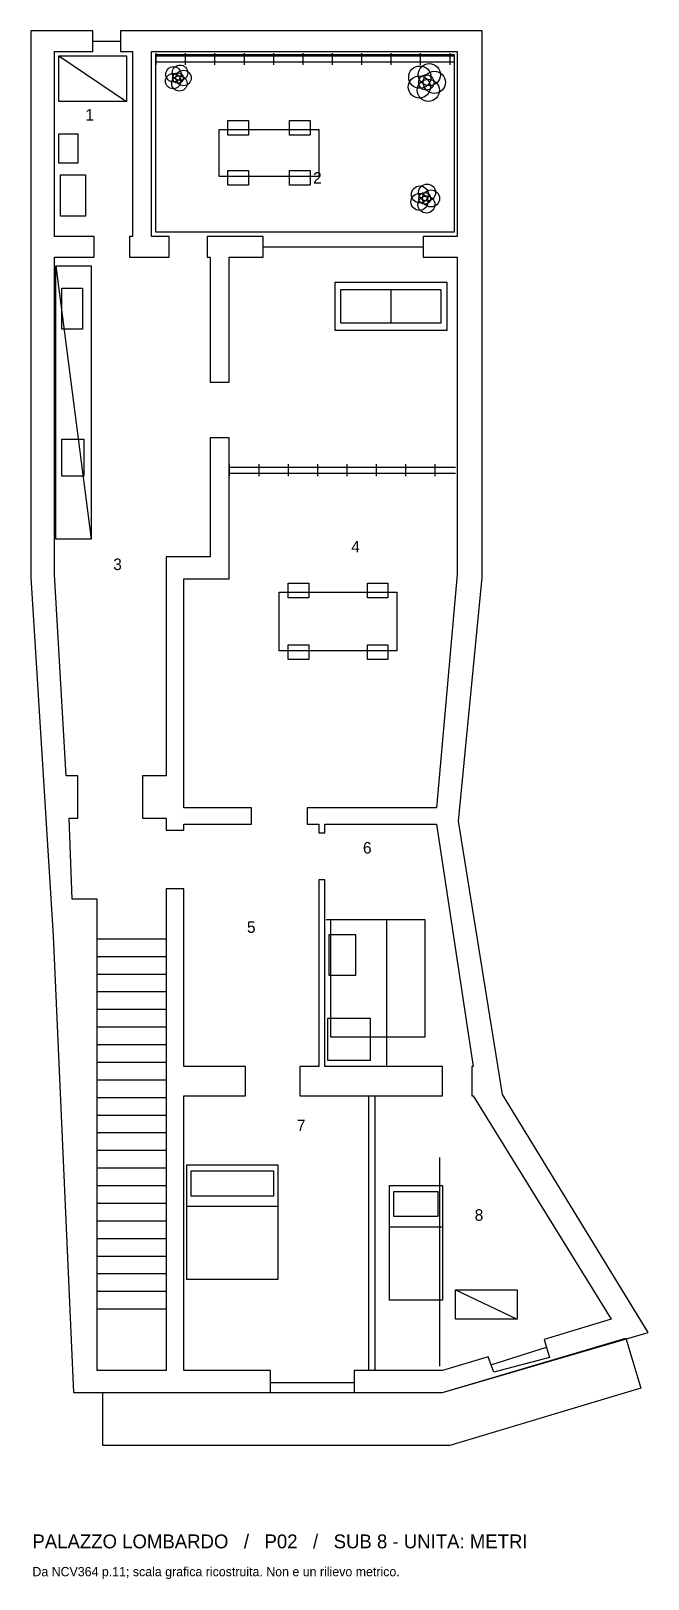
# Model space of a CAD drawing. Header units: metres. Extents: x 0 to 10.7, y -2.3 to 24.5.
import ezdxf

# ---------------------------------------------------------------- set-up
doc = ezdxf.new("R2010")
doc.units = ezdxf.units.M
for name, color, linetype in [('ARREDI_INDICATIVI', 32, 'Continuous'), ('DA_VERIFICARE', 1, 'Continuous'), ('ESTERNI', 8, 'Continuous'), ('FINESTRE', 4, 'Continuous'), ('MURI_CARTA', 7, 'Continuous'), ('PROPOSTA', 3, 'Continuous'), ('RIFERIMENTI', 5, 'Continuous'), ('SCALA', 8, 'Continuous'), ('VOLUME_ALTO', 30, 'Continuous')]:
    doc.layers.add(name, color=color, linetype=linetype)

msp = doc.modelspace()

# ---------------------------------------------------------------- linework, layer by layer
at = {"layer": 'ARREDI_INDICATIVI'}
for p, q in [((0.483, 24.028), (1.651, 23.241)), ((0.432, 20.396), (1.041, 15.672)), ((6.223, 19.99), (6.223, 19.406)), ((2.692, 4.138), (4.267, 4.138)), ((6.198, 3.783), (7.112, 3.783)), ((7.341, 2.692), (8.407, 2.184))]:
    msp.add_line(p, q, dxfattribs=at)
for points in [[(0.483, 24.028), (1.651, 24.028), (1.651, 23.241), (0.483, 23.241)], [(3.251, 22.758), (4.978, 22.758), (4.978, 21.946), (3.251, 21.946)], [(3.404, 22.911), (3.759, 22.911), (3.759, 22.657), (3.404, 22.657)], [(4.47, 22.911), (4.826, 22.911), (4.826, 22.657), (4.47, 22.657)], [(0.483, 22.682), (0.813, 22.682), (0.813, 22.174), (0.483, 22.174)], [(0.508, 21.971), (0.94, 21.971), (0.94, 21.26), (0.508, 21.26)], [(3.404, 22.047), (3.759, 22.047), (3.759, 21.793), (3.404, 21.793)], [(4.47, 22.047), (4.826, 22.047), (4.826, 21.793), (4.47, 21.793)], [(0.432, 20.396), (1.041, 20.396), (1.041, 15.672), (0.432, 15.672)], [(5.258, 20.117), (7.188, 20.117), (7.188, 19.279), (5.258, 19.279)], [(0.533, 20.015), (0.889, 20.015), (0.889, 19.304), (0.533, 19.304)], [(5.359, 19.99), (7.087, 19.99), (7.087, 19.406), (5.359, 19.406)], [(0.533, 17.399), (0.914, 17.399), (0.914, 16.764), (0.533, 16.764)], [(4.293, 14.757), (6.325, 14.757), (6.325, 13.741), (4.293, 13.741)], [(4.445, 14.91), (4.801, 14.91), (4.801, 14.656), (4.445, 14.656)], [(5.817, 14.91), (6.172, 14.91), (6.172, 14.656), (5.817, 14.656)], [(4.445, 13.843), (4.801, 13.843), (4.801, 13.589), (4.445, 13.589)], [(5.817, 13.843), (6.172, 13.843), (6.172, 13.589), (5.817, 13.589)], [(5.156, 8.839), (5.613, 8.839), (5.613, 8.128), (5.156, 8.128)], [(5.131, 7.391), (5.867, 7.391), (5.867, 6.655), (5.131, 6.655)], [(2.692, 4.851), (4.267, 4.851), (4.267, 2.87), (2.692, 2.87)], [(2.769, 4.75), (4.191, 4.75), (4.191, 4.314), (2.769, 4.314)], [(6.198, 4.496), (7.112, 4.496), (7.112, 2.515), (6.198, 2.515)], [(6.274, 4.394), (7.036, 4.394), (7.036, 3.958), (6.274, 3.958)], [(7.341, 2.692), (8.407, 2.692), (8.407, 2.184), (7.341, 2.184)]]:
    msp.add_lwpolyline(points, close=True, dxfattribs=at)
for centre, radius in [((2.464, 23.71), 0.133), ((2.577, 23.738), 0.133), ((6.723, 23.661), 0.192), ((6.886, 23.703), 0.192), ((2.458, 23.593), 0.133), ((2.566, 23.553), 0.133), ((2.54, 23.647), 0.0914), ((2.638, 23.647), 0.133), ((6.715, 23.492), 0.192), ((6.871, 23.434), 0.192), ((6.833, 23.571), 0.132), ((6.975, 23.571), 0.192), ((6.723, 21.634), 0.147), ((6.848, 21.666), 0.147), ((6.916, 21.565), 0.147), ((6.717, 21.504), 0.147), ((6.836, 21.459), 0.147), ((6.807, 21.565), 0.102)]:
    msp.add_circle(centre, radius, dxfattribs=at)
at = {"layer": 'DA_VERIFICARE'}
msp.add_line((7.061, 4.978), (7.061, 1.372), dxfattribs=at)
at = {"layer": 'ESTERNI'}
msp.add_lwpolyline([(1.245, 0.914), (7.112, 0.914), (10.287, 1.854), (10.541, 0.991), (7.239, 0), (1.245, 0)], close=True, dxfattribs=at)
at = {"layer": 'FINESTRE'}
for p, q in [((1.067, 24.282), (1.549, 24.282)), ((4.013, 20.726), (6.782, 20.726)), ((7.95, 1.397), (8.915, 1.702)), ((4.14, 1.092), (5.588, 1.092))]:
    msp.add_line(p, q, dxfattribs=at)
at = {"layer": 'MURI_CARTA'}
for points in [[(0, 15.011), (0.381, 8.814), (0.737, 0.914), (4.14, 0.914), (4.14, 1.295), (2.642, 1.295), (2.642, 6.045), (3.708, 6.045), (3.708, 6.553), (2.642, 6.553), (2.642, 9.627), (2.337, 9.627), (2.337, 1.295), (1.143, 1.295), (1.143, 9.449), (0.711, 9.449), (0.66, 10.846), (0.813, 10.846), (0.813, 11.582), (0.61, 11.582), (0.406, 15.062), (0.406, 20.549), (1.092, 20.549), (1.092, 20.904), (0.406, 20.904), (0.406, 24.105), (1.067, 24.105), (1.067, 24.46), (0, 24.46)], [(10.668, 1.956), (8.153, 6.071), (7.391, 10.795), (7.798, 15.011), (7.798, 24.46), (1.549, 24.46), (1.549, 24.105), (1.753, 24.105), (1.753, 20.904), (1.702, 20.904), (1.702, 20.549), (2.388, 20.549), (2.388, 20.904), (2.083, 20.904), (2.083, 24.105), (7.366, 24.105), (7.366, 20.904), (6.782, 20.904), (6.782, 20.549), (7.366, 20.549), (7.366, 15.062), (7.01, 11.024), (4.775, 11.024), (4.775, 10.744), (4.978, 10.744), (4.978, 10.592), (5.08, 10.592), (5.08, 10.744), (7.01, 10.744), (7.645, 6.553), (7.62, 6.553), (7.62, 6.045), (7.645, 6.045), (10.033, 2.184), (8.872, 1.831), (8.966, 1.524), (8.001, 1.27), (7.904, 1.536), (7.115, 1.296), (7.115, 1.295), (7.112, 1.295), (7.01, 1.295), (7.008, 1.295), (5.588, 1.295), (5.588, 0.914), (7.112, 0.914)], [(3.429, 20.549), (4.013, 20.549), (4.013, 20.904), (3.048, 20.904), (3.048, 20.549), (3.099, 20.549), (3.099, 18.39), (3.429, 18.39)], [(2.337, 10.846), (2.337, 10.643), (2.642, 10.643), (2.642, 10.744), (3.81, 10.744), (3.81, 11.024), (2.642, 11.024), (2.642, 14.986), (3.429, 14.986), (3.429, 17.424), (3.099, 17.424), (3.099, 15.367), (2.337, 15.367), (2.337, 11.582), (1.93, 11.582), (1.93, 10.846)], [(7.008, 6.045), (7.01, 6.045), (7.112, 6.045), (7.112, 6.553), (5.08, 6.553), (5.08, 9.779), (4.978, 9.779), (4.978, 6.553), (4.648, 6.553), (4.648, 6.045)]]:
    msp.add_lwpolyline(points, close=True, dxfattribs=at)
at = {"layer": 'PROPOSTA'}
for p, q in [((2.159, 24.079), (2.159, 23.876)), ((2.159, 24.028), (7.315, 24.028)), ((2.159, 23.927), (7.315, 23.927)), ((2.667, 24.079), (2.667, 23.876)), ((3.175, 24.079), (3.175, 23.876)), ((3.683, 24.079), (3.683, 23.876)), ((4.191, 24.079), (4.191, 23.876)), ((4.699, 24.079), (4.699, 23.876)), ((5.207, 24.079), (5.207, 23.876)), ((5.715, 24.079), (5.715, 23.876)), ((6.223, 24.079), (6.223, 23.876)), ((6.731, 24.079), (6.731, 23.876)), ((7.239, 24.079), (7.239, 23.876)), ((3.429, 16.967), (3.429, 16.764)), ((3.429, 16.916), (7.341, 16.916)), ((3.937, 16.967), (3.937, 16.764)), ((4.445, 16.967), (4.445, 16.764)), ((4.953, 16.967), (4.953, 16.764)), ((5.461, 16.967), (5.461, 16.764)), ((5.969, 16.967), (5.969, 16.764)), ((6.477, 16.967), (6.477, 16.764)), ((6.985, 16.967), (6.985, 16.764)), ((3.429, 16.815), (7.341, 16.815)), ((5.105, 9.093), (6.147, 9.093)), ((6.147, 9.093), (6.147, 8.788)), ((6.147, 8.788), (6.147, 7.95)), ((6.147, 7.95), (6.147, 6.579))]:
    msp.add_line(p, q, dxfattribs=at)
for points in [[(2.159, 24.054), (7.315, 24.054), (7.315, 20.98), (2.159, 20.98)], [(5.842, 6.045), (5.944, 6.045), (5.944, 1.295), (5.842, 1.295)]]:
    msp.add_lwpolyline(points, close=True, dxfattribs=at)
at = {"layer": 'SCALA'}
for p, q in [((1.143, 8.763), (2.337, 8.763)), ((1.143, 8.458), (2.337, 8.458)), ((1.143, 8.153), (2.337, 8.153)), ((1.143, 7.849), (2.337, 7.849)), ((1.143, 7.544), (2.337, 7.544)), ((1.143, 7.239), (2.337, 7.239)), ((1.143, 6.934), (2.337, 6.934)), ((1.143, 6.629), (2.337, 6.629)), ((1.143, 6.325), (2.337, 6.325)), ((1.143, 6.02), (2.337, 6.02)), ((1.143, 5.715), (2.337, 5.715)), ((1.143, 5.41), (2.337, 5.41)), ((1.143, 5.105), (2.337, 5.105)), ((1.143, 4.801), (2.337, 4.801)), ((1.143, 4.496), (2.337, 4.496)), ((1.143, 4.191), (2.337, 4.191)), ((1.143, 3.886), (2.337, 3.886)), ((1.143, 3.581), (2.337, 3.581)), ((1.143, 3.277), (2.337, 3.277)), ((1.143, 2.972), (2.337, 2.972)), ((1.143, 2.667), (2.337, 2.667)), ((1.143, 2.362), (2.337, 2.362))]:
    msp.add_line(p, q, dxfattribs=at)
at = {"layer": 'VOLUME_ALTO'}
msp.add_line((5.182, 9.093), (6.807, 9.093), dxfattribs=at)
msp.add_lwpolyline([(5.182, 9.093), (6.807, 9.093), (6.807, 7.061), (5.182, 7.061)], close=True, dxfattribs=at)

# ---------------------------------------------------------------- texts
at = {"layer": 'RIFERIMENTI'}
for s, height, p in [('1', 0.2, (0.94, 22.911)), ('2', 0.2, (4.877, 21.819)), ('4', 0.2, (5.537, 15.443)), ('3', 0.2, (1.422, 15.138)), ('6', 0.2, (5.74, 10.236)), ('5', 0.2, (3.734, 8.865)), ('7', 0.2, (4.597, 5.436)), ('8', 0.2, (7.671, 3.886)), ('PALAZZO LOMBARDO   /   P02   /   SUB 8 - UNITA: METRI', 0.24, (0.025, -1.778)), ('Da NCV364 p.11; scala grafica ricostruita. Non e un rilievo metrico.', 0.16, (0.025, -2.261))]:
    msp.add_text(s, height=height, dxfattribs=at).set_placement(p)

doc.saveas('drawing.dxf')
